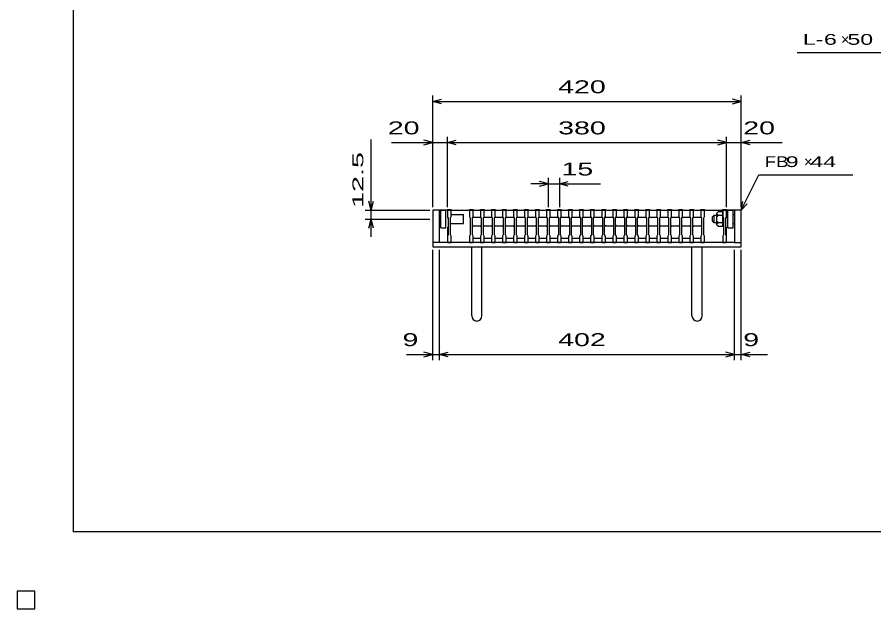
# Model space of a CAD drawing. Units: millimetres, scale not verified. Extents: x -1456 to 1389, y -1026 to 839.
# Drawn here: x -1456 to -289, y -1026 to -220 of the extents above; entities that cross this region are included whole.
import ezdxf
from ezdxf.enums import TextEntityAlignment as Align

# ---------------------------------------------------------------- set-up
doc = ezdxf.new("R2010")
doc.units = ezdxf.units.MM
doc.header["$LTSCALE"] = 8
for name, color, linetype, lineweight in [('0_2', 150, 'Continuous', 25), ('16', 3, 'Continuous', 25), ('19', 6, 'Continuous', 25), ('22', 4, 'Continuous', 25)]:
    doc.layers.add(name, color=color, linetype=linetype, lineweight=lineweight)
doc.styles.add('ベクトル', font='')
doc.styles.get('ベクトル').set_extended_font_data('ベクトル')

msp = doc.modelspace()

# ---------------------------------------------------------------- linework, layer by layer
at = {"layer": '0_2'}
for p, q in [((-1379.2, -921.2), (-1379.2, 838.8)), ((1388.8, -921.2), (-1379.2, -921.2))]:
    msp.add_line(p, q, dxfattribs=at)
at = {"layer": '16'}
for p, q in [((-870, -483), (-870, -482.3)), ((-870, -482.3), (-865, -482.3)), ((-870, -483), (-870, -491.5)), ((-865, -483), (-870, -483)), ((-870, -483), (-870, -494)), ((-870, -483), (-490, -483)), ((-865, -482.3), (-865, -483)), ((-865, -491.5), (-865, -483)), ((-865, -483), (-840, -483)), ((-840, -483), (-840, -482.3)), ((-840, -482.3), (-835, -482.3)), ((-840, -483), (-840, -491.5)), ((-835, -483), (-840, -483)), ((-835, -482.3), (-835, -483)), ((-835, -491.5), (-835, -483)), ((-825, -483), (-825, -482.3)), ((-825, -482.3), (-820, -482.3)), ((-825, -483), (-825, -491.5)), ((-820, -483), (-825, -483)), ((-820, -482.3), (-820, -483)), ((-820, -491.5), (-820, -483)), ((-810, -483), (-810, -482.3)), ((-810, -482.3), (-805, -482.3)), ((-810, -483), (-810, -491.5)), ((-805, -483), (-810, -483)), ((-805, -482.3), (-805, -483)), ((-805, -491.5), (-805, -483)), ((-795, -483), (-795, -482.3)), ((-795, -482.3), (-790, -482.3)), ((-795, -483), (-795, -491.5)), ((-790, -483), (-795, -483)), ((-790, -482.3), (-790, -483)), ((-790, -491.5), (-790, -483)), ((-780, -483), (-780, -482.3)), ((-780, -482.3), (-775, -482.3)), ((-780, -483), (-780, -491.5)), ((-775, -483), (-780, -483)), ((-775, -482.3), (-775, -483)), ((-775, -491.5), (-775, -483)), ((-765, -483), (-765, -482.3)), ((-765, -482.3), (-760, -482.3)), ((-765, -483), (-765, -491.5)), ((-760, -483), (-765, -483)), ((-760, -482.3), (-760, -483)), ((-760, -491.5), (-760, -483)), ((-750, -483), (-750, -482.3)), ((-750, -482.3), (-745, -482.3)), ((-750, -483), (-750, -491.5)), ((-745, -483), (-750, -483)), ((-745, -482.3), (-745, -483)), ((-745, -491.5), (-745, -483)), ((-735, -483), (-735, -482.3)), ((-735, -482.3), (-730, -482.3)), ((-735, -483), (-735, -491.5)), ((-730, -483), (-735, -483)), ((-730, -482.3), (-730, -483)), ((-730, -491.5), (-730, -483)), ((-720, -483), (-720, -482.3)), ((-720, -482.3), (-715, -482.3)), ((-720, -483), (-720, -491.5)), ((-715, -483), (-720, -483)), ((-715, -482.3), (-715, -483)), ((-715, -491.5), (-715, -483)), ((-705, -483), (-705, -482.3)), ((-705, -482.3), (-700, -482.3)), ((-705, -483), (-705, -491.5)), ((-700, -483), (-705, -483)), ((-700, -482.3), (-700, -483)), ((-700, -491.5), (-700, -483)), ((-690, -483), (-690, -482.3)), ((-690, -482.3), (-685, -482.3)), ((-690, -483), (-690, -491.5)), ((-685, -483), (-690, -483)), ((-685, -482.3), (-685, -483)), ((-685, -491.5), (-685, -483)), ((-675, -483), (-675, -482.3)), ((-675, -482.3), (-670, -482.3)), ((-675, -483), (-675, -491.5)), ((-670, -483), (-675, -483)), ((-670, -482.3), (-670, -483)), ((-670, -491.5), (-670, -483)), ((-660, -483), (-660, -482.3)), ((-660, -482.3), (-655, -482.3)), ((-660, -483), (-660, -491.5)), ((-655, -483), (-660, -483)), ((-655, -482.3), (-655, -483)), ((-655, -491.5), (-655, -483)), ((-645, -483), (-645, -482.3)), ((-645, -482.3), (-640, -482.3)), ((-645, -483), (-645, -491.5)), ((-640, -483), (-645, -483)), ((-640, -482.3), (-640, -483)), ((-640, -491.5), (-640, -483)), ((-630, -483), (-630, -482.3)), ((-630, -482.3), (-625, -482.3)), ((-630, -483), (-630, -491.5)), ((-625, -483), (-630, -483)), ((-625, -482.3), (-625, -483)), ((-625, -491.5), (-625, -483)), ((-615, -483), (-615, -482.3)), ((-615, -482.3), (-610, -482.3)), ((-615, -483), (-615, -491.5)), ((-610, -483), (-615, -483)), ((-610, -482.3), (-610, -483)), ((-610, -491.5), (-610, -483)), ((-600, -483), (-600, -482.3)), ((-600, -482.3), (-595, -482.3)), ((-600, -483), (-600, -491.5)), ((-595, -483), (-600, -483)), ((-595, -482.3), (-595, -483)), ((-595, -491.5), (-595, -483)), ((-585, -483), (-585, -482.3)), ((-585, -482.3), (-580, -482.3)), ((-585, -483), (-585, -491.5)), ((-580, -483), (-585, -483)), ((-580, -482.3), (-580, -483)), ((-580, -491.5), (-580, -483)), ((-570, -483), (-570, -482.3)), ((-570, -482.3), (-565, -482.3)), ((-570, -483), (-570, -491.5)), ((-565, -483), (-570, -483)), ((-565, -482.3), (-565, -483)), ((-565, -491.5), (-565, -483)), ((-555, -483), (-555, -482.3)), ((-555, -482.3), (-550, -482.3)), ((-555, -483), (-555, -491.5)), ((-550, -483), (-555, -483)), ((-550, -482.3), (-550, -483)), ((-550, -491.5), (-550, -483)), ((-540, -483), (-540, -482.3)), ((-540, -482.3), (-535, -482.3)), ((-540, -483), (-540, -491.5)), ((-535, -483), (-540, -483)), ((-535, -482.3), (-535, -483)), ((-535, -491.5), (-535, -483)), ((-525, -483), (-525, -482.3)), ((-525, -482.3), (-520, -482.3)), ((-525, -483), (-525, -491.5)), ((-520, -483), (-525, -483)), ((-520, -482.3), (-520, -483)), ((-520, -491.5), (-520, -483)), ((-520, -483), (-495, -483)), ((-495, -483), (-495, -482.3)), ((-495, -482.3), (-490, -482.3)), ((-495, -483), (-495, -491.5)), ((-490, -483), (-495, -483)), ((-490, -482.3), (-490, -483)), ((-490, -491.5), (-490, -483)), ((-490, -494), (-490, -483)), ((-870, -491.5), (-869, -493.5)), ((-869, -493.5), (-869, -516.5)), ((-866, -493.5), (-865, -491.5)), ((-866, -516.5), (-866, -493.5)), ((-840, -491.5), (-839, -493.5)), ((-839, -493.5), (-839, -516.5)), ((-836, -493.5), (-835, -491.5)), ((-836, -493.5), (-835, -492.5)), ((-836, -516.5), (-836, -493.5)), ((-835, -492.5), (-825, -492.5)), ((-825, -491.5), (-824, -493.5)), ((-825, -492.5), (-824, -493.5)), ((-824, -493.5), (-824, -516.5)), ((-821, -493.5), (-820, -491.5)), ((-821, -493.5), (-820, -492.5)), ((-821, -516.5), (-821, -493.5)), ((-820, -492.5), (-810, -492.5)), ((-810, -491.5), (-809, -493.5)), ((-810, -492.5), (-809, -493.5)), ((-809, -493.5), (-809, -516.5)), ((-806, -493.5), (-805, -491.5)), ((-806, -493.5), (-805, -492.5)), ((-806, -516.5), (-806, -493.5)), ((-805, -492.5), (-795, -492.5)), ((-795, -491.5), (-794, -493.5)), ((-795, -492.5), (-794, -493.5)), ((-794, -493.5), (-794, -516.5)), ((-791, -493.5), (-790, -491.5)), ((-791, -493.5), (-790, -492.5)), ((-791, -516.5), (-791, -493.5)), ((-790, -492.5), (-780, -492.5)), ((-780, -491.5), (-779, -493.5)), ((-780, -492.5), (-779, -493.5)), ((-779, -493.5), (-779, -516.5)), ((-776, -493.5), (-775, -491.5)), ((-776, -493.5), (-775, -492.5)), ((-776, -516.5), (-776, -493.5)), ((-775, -492.5), (-765, -492.5)), ((-765, -491.5), (-764, -493.5)), ((-765, -492.5), (-764, -493.5)), ((-764, -493.5), (-764, -516.5)), ((-761, -493.5), (-760, -491.5)), ((-761, -493.5), (-760, -492.5)), ((-761, -516.5), (-761, -493.5)), ((-760, -492.5), (-750, -492.5)), ((-750, -491.5), (-749, -493.5)), ((-750, -492.5), (-749, -493.5)), ((-749, -493.5), (-749, -516.5)), ((-746, -493.5), (-745, -491.5)), ((-746, -493.5), (-745, -492.5)), ((-746, -516.5), (-746, -493.5)), ((-745, -492.5), (-735, -492.5)), ((-735, -491.5), (-734, -493.5)), ((-735, -492.5), (-734, -493.5)), ((-734, -493.5), (-734, -516.5)), ((-731, -493.5), (-730, -491.5)), ((-731, -493.5), (-730, -492.5)), ((-731, -516.5), (-731, -493.5)), ((-730, -492.5), (-720, -492.5)), ((-720, -491.5), (-719, -493.5)), ((-720, -492.5), (-719, -493.5)), ((-719, -493.5), (-719, -516.5)), ((-716, -493.5), (-715, -491.5)), ((-716, -493.5), (-715, -492.5)), ((-716, -516.5), (-716, -493.5)), ((-715, -492.5), (-705, -492.5)), ((-705, -491.5), (-704, -493.5)), ((-705, -492.5), (-704, -493.5)), ((-704, -493.5), (-704, -516.5)), ((-701, -493.5), (-700, -491.5)), ((-701, -493.5), (-700, -492.5)), ((-701, -516.5), (-701, -493.5)), ((-700, -492.5), (-690, -492.5)), ((-690, -491.5), (-689, -493.5)), ((-690, -492.5), (-689, -493.5)), ((-689, -493.5), (-689, -516.5)), ((-686, -493.5), (-685, -491.5)), ((-686, -493.5), (-685, -492.5)), ((-686, -516.5), (-686, -493.5)), ((-685, -492.5), (-675, -492.5)), ((-675, -491.5), (-674, -493.5)), ((-675, -492.5), (-674, -493.5)), ((-674, -493.5), (-674, -516.5)), ((-671, -493.5), (-670, -491.5)), ((-671, -493.5), (-670, -492.5)), ((-671, -516.5), (-671, -493.5)), ((-670, -492.5), (-660, -492.5)), ((-660, -491.5), (-659, -493.5)), ((-660, -492.5), (-659, -493.5)), ((-659, -493.5), (-659, -516.5)), ((-656, -493.5), (-655, -491.5)), ((-656, -493.5), (-655, -492.5)), ((-656, -516.5), (-656, -493.5)), ((-655, -492.5), (-645, -492.5)), ((-645, -491.5), (-644, -493.5)), ((-645, -492.5), (-644, -493.5)), ((-644, -493.5), (-644, -516.5)), ((-641, -493.5), (-640, -491.5)), ((-641, -493.5), (-640, -492.5)), ((-641, -516.5), (-641, -493.5)), ((-640, -492.5), (-630, -492.5)), ((-630, -491.5), (-629, -493.5)), ((-630, -492.5), (-629, -493.5)), ((-629, -493.5), (-629, -516.5)), ((-626, -493.5), (-625, -491.5)), ((-626, -493.5), (-625, -492.5)), ((-626, -516.5), (-626, -493.5)), ((-625, -492.5), (-615, -492.5)), ((-615, -491.5), (-614, -493.5)), ((-615, -492.5), (-614, -493.5)), ((-614, -493.5), (-614, -516.5)), ((-611, -493.5), (-610, -491.5)), ((-611, -493.5), (-610, -492.5)), ((-611, -516.5), (-611, -493.5)), ((-610, -492.5), (-600, -492.5)), ((-600, -491.5), (-599, -493.5)), ((-600, -492.5), (-599, -493.5)), ((-599, -493.5), (-599, -516.5)), ((-596, -493.5), (-595, -491.5)), ((-596, -493.5), (-595, -492.5)), ((-596, -516.5), (-596, -493.5)), ((-595, -492.5), (-585, -492.5)), ((-585, -491.5), (-584, -493.5)), ((-585, -492.5), (-584, -493.5)), ((-584, -493.5), (-584, -516.5)), ((-581, -493.5), (-580, -491.5)), ((-581, -493.5), (-580, -492.5)), ((-581, -516.5), (-581, -493.5)), ((-580, -492.5), (-570, -492.5)), ((-570, -491.5), (-569, -493.5)), ((-570, -492.5), (-569, -493.5)), ((-569, -493.5), (-569, -516.5)), ((-566, -493.5), (-565, -491.5)), ((-566, -493.5), (-565, -492.5)), ((-566, -516.5), (-566, -493.5)), ((-565, -492.5), (-555, -492.5)), ((-555, -491.5), (-554, -493.5)), ((-555, -492.5), (-554, -493.5)), ((-554, -493.5), (-554, -516.5)), ((-551, -493.5), (-550, -491.5)), ((-551, -493.5), (-550, -492.5)), ((-551, -516.5), (-551, -493.5)), ((-550, -492.5), (-540, -492.5)), ((-540, -491.5), (-539, -493.5)), ((-540, -492.5), (-539, -493.5)), ((-539, -493.5), (-539, -516.5)), ((-536, -493.5), (-535, -491.5)), ((-536, -493.5), (-535, -492.5)), ((-536, -516.5), (-536, -493.5)), ((-535, -492.5), (-525, -492.5)), ((-525, -491.5), (-524, -493.5)), ((-525, -492.5), (-524, -493.5)), ((-524, -493.5), (-524, -516.5)), ((-521, -493.5), (-520, -491.5)), ((-521, -516.5), (-521, -493.5)), ((-495, -491.5), (-494, -493.5)), ((-494, -493.5), (-494, -516.5)), ((-491, -493.5), (-490, -491.5)), ((-491, -516.5), (-491, -493.5)), ((-870, -506), (-870, -521)), ((-835, -504.5), (-836, -503.5)), ((-835, -504.5), (-825, -504.5)), ((-825, -504.5), (-824, -503.5)), ((-820, -504.5), (-821, -503.5)), ((-820, -504.5), (-810, -504.5)), ((-810, -504.5), (-809, -503.5)), ((-805, -504.5), (-806, -503.5)), ((-805, -504.5), (-795, -504.5)), ((-795, -504.5), (-794, -503.5)), ((-790, -504.5), (-791, -503.5)), ((-790, -504.5), (-780, -504.5)), ((-780, -504.5), (-779, -503.5)), ((-775, -504.5), (-776, -503.5)), ((-775, -504.5), (-765, -504.5)), ((-765, -504.5), (-764, -503.5)), ((-760, -504.5), (-761, -503.5)), ((-760, -504.5), (-750, -504.5)), ((-750, -504.5), (-749, -503.5)), ((-745, -504.5), (-746, -503.5)), ((-745, -504.5), (-735, -504.5)), ((-735, -504.5), (-734, -503.5)), ((-730, -504.5), (-731, -503.5)), ((-730, -504.5), (-720, -504.5)), ((-720, -504.5), (-719, -503.5)), ((-715, -504.5), (-716, -503.5)), ((-715, -504.5), (-705, -504.5)), ((-705, -504.5), (-704, -503.5)), ((-700, -504.5), (-701, -503.5)), ((-700, -504.5), (-690, -504.5)), ((-690, -504.5), (-689, -503.5)), ((-685, -504.5), (-686, -503.5)), ((-685, -504.5), (-675, -504.5)), ((-675, -504.5), (-674, -503.5)), ((-670, -504.5), (-671, -503.5)), ((-670, -504.5), (-660, -504.5)), ((-660, -504.5), (-659, -503.5)), ((-655, -504.5), (-656, -503.5)), ((-655, -504.5), (-645, -504.5)), ((-645, -504.5), (-644, -503.5)), ((-640, -504.5), (-641, -503.5)), ((-640, -504.5), (-630, -504.5)), ((-630, -504.5), (-629, -503.5)), ((-625, -504.5), (-626, -503.5)), ((-625, -504.5), (-615, -504.5)), ((-615, -504.5), (-614, -503.5)), ((-610, -504.5), (-611, -503.5)), ((-610, -504.5), (-600, -504.5)), ((-600, -504.5), (-599, -503.5)), ((-595, -504.5), (-596, -503.5)), ((-595, -504.5), (-585, -504.5)), ((-585, -504.5), (-584, -503.5)), ((-580, -504.5), (-581, -503.5)), ((-580, -504.5), (-570, -504.5)), ((-570, -504.5), (-569, -503.5)), ((-565, -504.5), (-566, -503.5)), ((-565, -504.5), (-555, -504.5)), ((-555, -504.5), (-554, -503.5)), ((-550, -504.5), (-551, -503.5)), ((-550, -504.5), (-540, -504.5)), ((-540, -504.5), (-539, -503.5)), ((-535, -504.5), (-536, -503.5)), ((-535, -504.5), (-525, -504.5)), ((-525, -504.5), (-524, -503.5)), ((-490, -521), (-490, -506)), ((-869, -516.5), (-870, -518.5)), ((-870, -518.5), (-870, -527)), ((-865, -518.5), (-866, -516.5)), ((-865, -527), (-865, -518.5)), ((-839, -516.5), (-840, -518.5)), ((-840, -518.5), (-840, -527)), ((-835, -518.5), (-836, -516.5)), ((-835, -527), (-835, -518.5)), ((-835, -521), (-825, -521)), ((-824, -516.5), (-825, -518.5)), ((-825, -518.5), (-825, -527)), ((-820, -518.5), (-821, -516.5)), ((-820, -527), (-820, -518.5)), ((-820, -521), (-810, -521)), ((-809, -516.5), (-810, -518.5)), ((-810, -518.5), (-810, -527)), ((-805, -518.5), (-806, -516.5)), ((-805, -527), (-805, -518.5)), ((-805, -521), (-795, -521)), ((-794, -516.5), (-795, -518.5)), ((-795, -518.5), (-795, -527)), ((-790, -518.5), (-791, -516.5)), ((-790, -527), (-790, -518.5)), ((-790, -521), (-780, -521)), ((-779, -516.5), (-780, -518.5)), ((-780, -518.5), (-780, -527)), ((-775, -518.5), (-776, -516.5)), ((-775, -527), (-775, -518.5)), ((-775, -521), (-765, -521)), ((-764, -516.5), (-765, -518.5)), ((-765, -518.5), (-765, -527)), ((-760, -518.5), (-761, -516.5)), ((-760, -527), (-760, -518.5)), ((-760, -521), (-750, -521)), ((-749, -516.5), (-750, -518.5)), ((-750, -518.5), (-750, -527)), ((-745, -518.5), (-746, -516.5)), ((-745, -527), (-745, -518.5)), ((-745, -521), (-735, -521)), ((-734, -516.5), (-735, -518.5)), ((-735, -518.5), (-735, -527)), ((-730, -518.5), (-731, -516.5)), ((-730, -527), (-730, -518.5)), ((-730, -521), (-720, -521)), ((-719, -516.5), (-720, -518.5)), ((-720, -518.5), (-720, -527)), ((-715, -518.5), (-716, -516.5)), ((-715, -527), (-715, -518.5)), ((-715, -521), (-705, -521)), ((-704, -516.5), (-705, -518.5)), ((-705, -518.5), (-705, -527)), ((-700, -518.5), (-701, -516.5)), ((-700, -527), (-700, -518.5)), ((-700, -521), (-690, -521)), ((-689, -516.5), (-690, -518.5)), ((-690, -518.5), (-690, -527)), ((-685, -518.5), (-686, -516.5)), ((-685, -527), (-685, -518.5)), ((-685, -521), (-675, -521)), ((-674, -516.5), (-675, -518.5)), ((-675, -518.5), (-675, -527)), ((-670, -518.5), (-671, -516.5)), ((-670, -527), (-670, -518.5)), ((-670, -521), (-660, -521)), ((-659, -516.5), (-660, -518.5)), ((-660, -518.5), (-660, -527)), ((-655, -518.5), (-656, -516.5)), ((-655, -527), (-655, -518.5)), ((-655, -521), (-645, -521)), ((-644, -516.5), (-645, -518.5)), ((-645, -518.5), (-645, -527)), ((-640, -518.5), (-641, -516.5)), ((-640, -527), (-640, -518.5)), ((-640, -521), (-630, -521)), ((-629, -516.5), (-630, -518.5)), ((-630, -518.5), (-630, -527)), ((-625, -518.5), (-626, -516.5)), ((-625, -527), (-625, -518.5)), ((-625, -521), (-615, -521)), ((-614, -516.5), (-615, -518.5)), ((-615, -518.5), (-615, -527)), ((-610, -518.5), (-611, -516.5)), ((-610, -527), (-610, -518.5)), ((-610, -521), (-600, -521)), ((-599, -516.5), (-600, -518.5)), ((-600, -518.5), (-600, -527)), ((-595, -518.5), (-596, -516.5)), ((-595, -527), (-595, -518.5)), ((-595, -521), (-585, -521)), ((-584, -516.5), (-585, -518.5)), ((-585, -518.5), (-585, -527)), ((-580, -518.5), (-581, -516.5)), ((-580, -527), (-580, -518.5)), ((-580, -521), (-570, -521)), ((-569, -516.5), (-570, -518.5)), ((-570, -518.5), (-570, -527)), ((-565, -518.5), (-566, -516.5)), ((-565, -527), (-565, -518.5)), ((-565, -521), (-555, -521)), ((-554, -516.5), (-555, -518.5)), ((-555, -518.5), (-555, -527)), ((-550, -518.5), (-551, -516.5)), ((-550, -527), (-550, -518.5)), ((-550, -521), (-540, -521)), ((-539, -516.5), (-540, -518.5)), ((-540, -518.5), (-540, -527)), ((-535, -518.5), (-536, -516.5)), ((-535, -527), (-535, -518.5)), ((-535, -521), (-525, -521)), ((-524, -516.5), (-525, -518.5)), ((-525, -518.5), (-525, -527)), ((-520, -518.5), (-521, -516.5)), ((-520, -527), (-520, -518.5)), ((-494, -516.5), (-495, -518.5)), ((-495, -518.5), (-495, -527)), ((-490, -518.5), (-491, -516.5)), ((-490, -527), (-490, -518.5)), ((-870, -527), (-865, -527)), ((-840, -527), (-835, -527)), ((-825, -527), (-820, -527)), ((-810, -527), (-805, -527)), ((-795, -527), (-790, -527)), ((-780, -527), (-775, -527)), ((-765, -527), (-760, -527)), ((-750, -527), (-745, -527)), ((-735, -527), (-730, -527)), ((-720, -527), (-715, -527)), ((-705, -527), (-700, -527)), ((-690, -527), (-685, -527)), ((-675, -527), (-670, -527)), ((-660, -527), (-655, -527)), ((-645, -527), (-640, -527)), ((-630, -527), (-625, -527)), ((-615, -527), (-610, -527)), ((-600, -527), (-595, -527)), ((-585, -527), (-580, -527)), ((-570, -527), (-565, -527)), ((-555, -527), (-550, -527)), ((-540, -527), (-535, -527)), ((-525, -527), (-520, -527)), ((-495, -527), (-490, -527)), ((-1432, -1002), (-1456, -1002)), ((-1456, -1002), (-1456, -1026)), ((-1432, -1002), (-1456, -1002)), ((-1456, -1002), (-1456, -1026)), ((-1432, -1002), (-1456, -1002)), ((-1456, -1002), (-1456, -1026)), ((-1432, -1002), (-1456, -1002)), ((-1456, -1002), (-1456, -1026)), ((-1432, -1002), (-1456, -1002)), ((-1456, -1002), (-1456, -1026)), ((-1432, -1026), (-1432, -1002)), ((-1432, -1026), (-1432, -1002)), ((-1432, -1026), (-1432, -1002)), ((-1432, -1026), (-1432, -1002)), ((-1432, -1026), (-1432, -1002)), ((-1456, -1026), (-1432, -1026)), ((-1456, -1026), (-1432, -1026)), ((-1456, -1026), (-1432, -1026)), ((-1456, -1026), (-1432, -1026)), ((-1456, -1026), (-1432, -1026))]:
    msp.add_line(p, q, dxfattribs=at)
at = {"layer": '19'}
for p, q in [((-870, -483), (-890, -483)), ((-890, -483), (-890, -533)), ((-881, -527), (-881, -483)), ((-881, -489), (-879, -489)), ((-879, -483), (-872, -483)), ((-879, -507), (-879, -483)), ((-872, -507), (-872, -483)), ((-865, -489), (-848, -489)), ((-848, -501), (-848, -489)), ((-503, -487), (-501, -485)), ((-503, -503), (-503, -487)), ((-503, -488), (-501, -490)), ((-501, -485), (-495, -485)), ((-495, -505), (-495, -485)), ((-470, -483), (-490, -483)), ((-488, -483), (-481, -483)), ((-488, -507), (-488, -483)), ((-481, -507), (-481, -483)), ((-481, -489), (-479, -489)), ((-479, -483), (-479, -527)), ((-470, -533), (-470, -483)), ((-881, -501), (-879, -501)), ((-865, -501), (-848, -501)), ((-509, -492), (-507, -490)), ((-509, -498), (-509, -492)), ((-509, -498), (-507, -500)), ((-507, -490), (-503, -490)), ((-507, -500), (-507, -490)), ((-507, -500), (-503, -500)), ((-503, -492), (-501, -490)), ((-503, -498), (-501, -500)), ((-503, -502), (-501, -500)), ((-501, -490), (-495, -490)), ((-501, -500), (-495, -500)), ((-481, -501), (-479, -501)), ((-879, -507), (-872, -507)), ((-503, -503), (-501, -505)), ((-501, -505), (-495, -505)), ((-488, -507), (-481, -507)), ((-881, -527), (-890, -527)), ((-890, -533), (-470, -533)), ((-479, -527), (-881, -527)), ((-837, -627), (-837, -533)), ((-823, -627), (-823, -533)), ((-537, -627), (-537, -533)), ((-523, -627), (-523, -533)), ((-479, -527), (-470, -527))]:
    msp.add_line(p, q, dxfattribs=at)
for centre in [(-830, -627), (-530, -627)]:
    msp.add_arc(centre, 7, 180, 0, dxfattribs=at)
at = {"layer": '22'}
for p, q in [((-394, -268.5), (-234, -268.5)), ((-890, -479), (-890, -327)), ((-890, -335), (-878, -331.8)), ((-878, -338.2), (-890, -335)), ((-890, -335), (-470, -335)), ((-470, -335), (-482, -331.8)), ((-482, -338.2), (-470, -335)), ((-470, -479), (-470, -327)), ((-890, -479), (-890, -383)), ((-870, -479), (-870, -383)), ((-490, -479), (-490, -383)), ((-470, -479), (-470, -383)), ((-974, -483), (-974, -387)), ((-946, -391), (-890, -391)), ((-890, -391), (-902, -387.8)), ((-902, -394.2), (-890, -391)), ((-890, -391), (-870, -391)), ((-870, -391), (-858, -387.8)), ((-858, -394.2), (-870, -391)), ((-870, -391), (-490, -391)), ((-490, -391), (-502, -387.8)), ((-502, -394.2), (-490, -391)), ((-490, -391), (-470, -391)), ((-470, -391), (-458, -387.8)), ((-458, -394.2), (-470, -391)), ((-470, -391), (-414, -391)), ((-732.5, -479), (-732.5, -439)), ((-717.5, -439), (-717.5, -479)), ((-470, -483), (-446, -435)), ((-446, -435), (-318, -435)), ((-732.5, -447), (-756.5, -447)), ((-732.5, -447), (-744.5, -443.8)), ((-744.5, -450.2), (-732.5, -447)), ((-732.5, -447), (-717.5, -447)), ((-717.5, -447), (-705.5, -443.8)), ((-705.5, -450.2), (-717.5, -447)), ((-717.5, -447), (-661.5, -447)), ((-974, -483), (-977.2, -471)), ((-974, -483), (-970.8, -471)), ((-470, -483), (-467.6, -471.3)), ((-470, -483), (-462, -474.2)), ((-982, -483), (-894, -483)), ((-974, -495.5), (-974, -483)), ((-982, -495.5), (-894, -495.5)), ((-977.2, -507.5), (-974, -495.5)), ((-970.8, -507.5), (-974, -495.5)), ((-974, -519.5), (-974, -495.5)), ((-890, -687.4), (-890, -537)), ((-881, -687.4), (-881, -537)), ((-479, -687.4), (-479, -537)), ((-470, -687.4), (-470, -537)), ((-890, -679.4), (-902, -676.2)), ((-881, -679.4), (-869, -676.2)), ((-479, -679.4), (-491, -676.2)), ((-470, -679.4), (-458, -676.2)), ((-926, -679.4), (-890, -679.4)), ((-902, -682.6), (-890, -679.4)), ((-890, -679.4), (-881, -679.4)), ((-869, -682.6), (-881, -679.4)), ((-881, -679.4), (-479, -679.4)), ((-491, -682.6), (-479, -679.4)), ((-479, -679.4), (-470, -679.4)), ((-458, -682.6), (-470, -679.4)), ((-470, -679.4), (-434, -679.4))]:
    msp.add_line(p, q, dxfattribs=at)
at = {"layer": '22', "color": 2}
for p, q in [((-1432, -1002), (-1456, -1002)), ((-1456, -1002), (-1456, -1026)), ((-1432, -1002), (-1456, -1002)), ((-1456, -1002), (-1456, -1026)), ((-1432, -1002), (-1456, -1002)), ((-1456, -1002), (-1456, -1026)), ((-1432, -1026), (-1432, -1002)), ((-1432, -1026), (-1432, -1002)), ((-1432, -1026), (-1432, -1002)), ((-1456, -1026), (-1432, -1026)), ((-1456, -1026), (-1432, -1026)), ((-1456, -1026), (-1432, -1026))]:
    msp.add_line(p, q, dxfattribs=at)

# ---------------------------------------------------------------- texts
at = {"layer": '22', "color": 2, "style": 'ベクトル'}
for s, height, width, p in [('L-', 14.66, 1.6, (-386, -250.5)), (' 6 ', 14.66, 1.6, (-366, -250.5)), (' 50 ', 14.66, 1.6, (-334, -250.5)), (' 420 ', 17.6, 1.65, (-730, -315)), (' 20 ', 17.6, 1.65, (-962, -371)), (' 380 ', 17.6, 1.65, (-730, -371)), (' 20 ', 17.6, 1.65, (-478, -371)), (' 15 ', 17.6, 1.65, (-725.5, -427)), ('FB', 14.66, 1.3, (-438, -417)), (' 9 ', 14.66, 1.6, (-418, -417)), (' 44 ', 14.66, 1.6, (-384.4, -417)), (' 9 ', 17.6, 1.65, (-942, -659.4)), (' 402 ', 17.6, 1.65, (-730, -659.4)), (' 9 ', 17.6, 1.65, (-478, -659.4))]:
    msp.add_text(s, height=height, dxfattribs=dict(at, width=width)).set_placement(p, align=Align.MIDDLE_LEFT)
for p in [(-334, -250.5), (-384.4, -417)]:
    msp.add_text('×', height=14.7, dxfattribs=at).set_placement(p, align=Align.MIDDLE_LEFT)
at = {"layer": '22', "color": 2, "style": 'ベクトル', "width": 2}
msp.add_text(' 12.5 ', height=14.66, rotation=90, dxfattribs=at).set_placement((-992, -491), align=Align.MIDDLE_LEFT)

doc.saveas('drawing.dxf')
